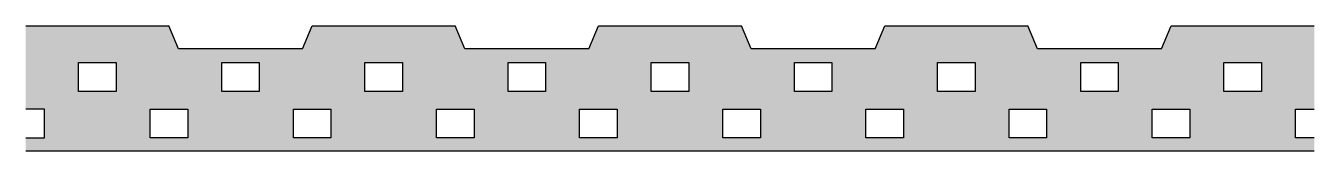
# Model space of a CAD drawing. Header units: metres. Extents: x -10 to 2795, y -254 to 18.
import ezdxf

# ---------------------------------------------------------------- set-up
doc = ezdxf.new("R2010")
doc.units = ezdxf.units.M

msp = doc.modelspace()

# ---------------------------------------------------------------- hatches: boundary and pattern name
h = msp.add_hatch()
h.set_pattern_fill('SOLID')
h.paths.add_polyline_path([(2794.53, 18.05), (2482.94, 18.05), (2462.15, -31.95), (2192.15, -31.95), (2171.36, 18.05), (1859.77, 18.05), (1838.98, -31.95), (1568.98, -31.95), (1548.18, 18.05), (1236.6, 18.05), (1215.81, -31.95), (945.81, -31.95), (925.01, 18.05), (613.43, 18.05), (592.63, -31.95), (322.63, -31.95), (301.84, 18.05), (-9.75, 18.05), (-9.75, -162.46), (31.08, -162.46), (31.08, -225.22), (-9.75, -225.22), (-9.75, -253.9), (2794.53, -253.9), (2794.53, -225.22), (2753.7, -225.22), (2753.7, -162.46), (2794.53, -162.46)])
h.paths.add_polyline_path([(1351.57, -61.34), (1433.22, -61.34), (1433.22, -124.1), (1351.57, -124.1)])
h.paths.add_polyline_path([(1277.42, -162.46), (1277.42, -225.22), (1195.77, -225.22), (1195.77, -162.46)])
h.paths.add_polyline_path([(1121.63, -61.34), (1121.63, -124.1), (1039.98, -124.1), (1039.98, -61.34)])
h.paths.add_polyline_path([(1507.36, -162.46), (1589.01, -162.46), (1589.01, -225.22), (1507.36, -225.22)])
h.paths.add_polyline_path([(965.84, -162.46), (965.84, -225.22), (884.19, -225.22), (884.19, -162.46)])
h.paths.add_polyline_path([(1663.15, -61.34), (1744.8, -61.34), (1744.8, -124.1), (1663.15, -124.1)])
h.paths.add_polyline_path([(810.04, -61.34), (810.04, -124.1), (728.39, -124.1), (728.39, -61.34)])
h.paths.add_polyline_path([(1818.95, -162.46), (1900.6, -162.46), (1900.6, -225.22), (1818.95, -225.22)])
h.paths.add_polyline_path([(654.25, -162.46), (654.25, -225.22), (572.6, -225.22), (572.6, -162.46)])
h.paths.add_polyline_path([(1974.74, -61.34), (2056.39, -61.34), (2056.39, -124.1), (1974.74, -124.1)])
h.paths.add_polyline_path([(498.46, -61.34), (498.46, -124.1), (416.81, -124.1), (416.81, -61.34)])
h.paths.add_polyline_path([(2130.53, -162.46), (2212.18, -162.46), (2212.18, -225.22), (2130.53, -225.22)])
h.paths.add_polyline_path([(342.67, -162.46), (342.67, -225.22), (261.01, -225.22), (261.01, -162.46)])
h.paths.add_polyline_path([(2286.32, -61.34), (2367.98, -61.34), (2367.98, -124.1), (2286.32, -124.1)])
h.paths.add_polyline_path([(186.87, -61.34), (186.87, -124.1), (105.22, -124.1), (105.22, -61.34)])
h.paths.add_polyline_path([(2442.12, -162.46), (2523.77, -162.46), (2523.77, -225.22), (2442.12, -225.22)])
h.paths.add_polyline_path([(2597.91, -61.34), (2679.56, -61.34), (2679.56, -124.1), (2597.91, -124.1)])

# ---------------------------------------------------------------- linework, layer by layer
for p, q in [((-9.75, 18.05), (301.84, 18.05)), ((322.63, -31.95), (301.84, 18.05)), ((592.63, -31.95), (613.43, 18.05)), ((613.43, 18.05), (925.01, 18.05)), ((945.81, -31.95), (925.01, 18.05)), ((1215.81, -31.95), (1236.6, 18.05)), ((1236.6, 18.05), (1548.18, 18.05)), ((1568.98, -31.95), (1548.18, 18.05)), ((1838.98, -31.95), (1859.77, 18.05)), ((1859.77, 18.05), (2171.36, 18.05)), ((2192.15, -31.95), (2171.36, 18.05)), ((2462.15, -31.95), (2482.94, 18.05)), ((2482.94, 18.05), (2794.53, 18.05)), ((592.63, -31.95), (322.63, -31.95)), ((1215.81, -31.95), (945.81, -31.95)), ((1838.98, -31.95), (1568.98, -31.95)), ((2462.15, -31.95), (2192.15, -31.95)), ((2794.53, -253.9), (-9.75, -253.9))]:
    msp.add_line(p, q)
for points in [[(105.22, -61.34), (186.87, -61.34), (186.87, -124.1), (105.22, -124.1)], [(416.81, -61.34), (498.46, -61.34), (498.46, -124.1), (416.81, -124.1)], [(728.39, -61.34), (810.04, -61.34), (810.04, -124.1), (728.39, -124.1)], [(1039.98, -61.34), (1121.63, -61.34), (1121.63, -124.1), (1039.98, -124.1)], [(1351.57, -61.34), (1433.22, -61.34), (1433.22, -124.1), (1351.57, -124.1)], [(1663.15, -61.34), (1744.8, -61.34), (1744.8, -124.1), (1663.15, -124.1)], [(1974.74, -61.34), (2056.39, -61.34), (2056.39, -124.1), (1974.74, -124.1)], [(2286.32, -61.34), (2367.98, -61.34), (2367.98, -124.1), (2286.32, -124.1)], [(2597.91, -61.34), (2679.56, -61.34), (2679.56, -124.1), (2597.91, -124.1)], [(261.01, -162.46), (342.67, -162.46), (342.67, -225.22), (261.01, -225.22)], [(572.6, -162.46), (654.25, -162.46), (654.25, -225.22), (572.6, -225.22)], [(884.19, -162.46), (965.84, -162.46), (965.84, -225.22), (884.19, -225.22)], [(1195.77, -162.46), (1277.42, -162.46), (1277.42, -225.22), (1195.77, -225.22)], [(1507.36, -162.46), (1589.01, -162.46), (1589.01, -225.22), (1507.36, -225.22)], [(1818.95, -162.46), (1900.6, -162.46), (1900.6, -225.22), (1818.95, -225.22)], [(2130.53, -162.46), (2212.18, -162.46), (2212.18, -225.22), (2130.53, -225.22)], [(2442.12, -162.46), (2523.77, -162.46), (2523.77, -225.22), (2442.12, -225.22)]]:
    msp.add_lwpolyline(points, close=True)
for points in [[(-9.75, -225.22), (31.08, -225.22), (31.08, -162.46), (-9.75, -162.46)], [(2794.53, -225.22), (2753.7, -225.22), (2753.7, -162.46), (2794.53, -162.46)]]:
    msp.add_lwpolyline(points)

doc.saveas('drawing.dxf')
